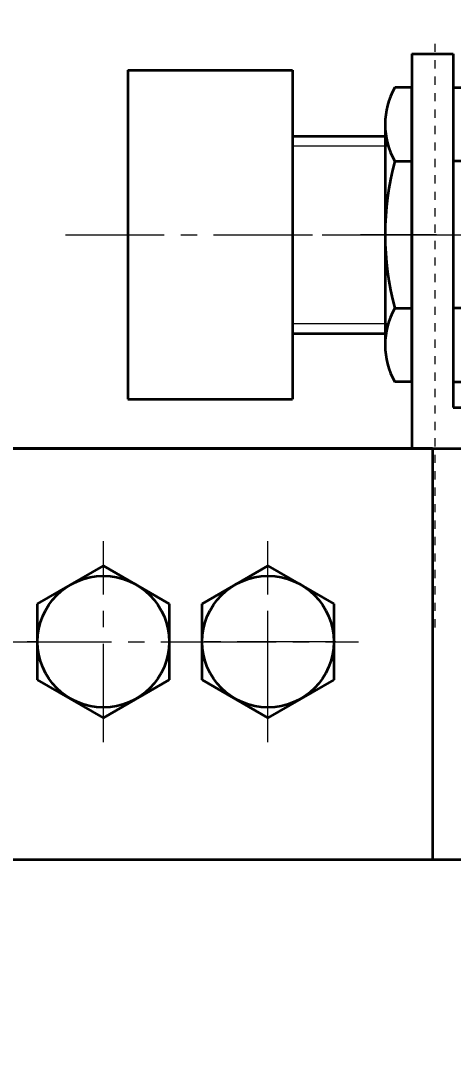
# Model space of a CAD drawing. Header units: millimetres. Extents: x -17820 to 17820, y -12600 to 12600.
# Drawn here: x -2124.4 to -2071.9, y 5782.9 to 5909.9 of the extents above; entities that cross this region are included whole.
import ezdxf

# ---------------------------------------------------------------- set-up
doc = ezdxf.new("R2010")
doc.units = ezdxf.units.MM
doc.linetypes.add('点画线', pattern=[18, 12, -2, 2, -2])
doc.linetypes.add('虚线', pattern=[2, 1, -1])
doc.layers.get('0').update_dxf_attribs({"lineweight": 35})
for name, color, linetype, lineweight in [('EB0_1_1_1_1_1_1_1_1_1_1_1_1_1_1_1_1_1_1_1_1_1', 7, 'Continuous', 35), ('EB0_1_1_1_1_1_1_1_1_1_1_1_1_1_1_1_1_1_1_1_1_1_1_1_1_1_1_1_1_1_1_1_1', 7, 'Continuous', 35), ('中心线层', 1, '点画线', 18), ('尺寸线层', 3, 'Continuous', 18), ('细实线层', 2, 'Continuous', 18), ('虚线层', 6, '虚线', 18)]:
    doc.layers.add(name, color=color, linetype=linetype, lineweight=lineweight)
doc.styles.add('机械', font='isocp', dxfattribs={"width": 0.667, "bigfont": 'gbcbig.shx'})
doc.dimstyles.new('标准', dxfattribs={"dimscale": 60, "dimtxt": 4, "dimasz": 3, "dimexe": 1, "dimexo": 0, "dimgap": 0.76128, "dimtad": 1, "dimdec": 1, "dimdsep": 46, "dimtxsty": '机械', "dimblk": '_CAXARROW', "dimcen": 0, "dimdle": 4, "dimclrt": 2, "dimaunit": 1, "dimazin": 2, "dimtfac": 0.707107, "dimtdec": 3, "dimtmove": 0, "dimatfit": 3, "dimfxl": 0, "dimfrac": 2, "dimtolj": 1, "dimlwd": 18, "dimarcsym": 0})

# ---------------------------------------------------------------- blocks, each defined once
blk = doc.blocks.new('*X49')
at = {"layer": 'EB0_1_1_1_1_1_1_1_1_1_1_1_1_1_1_1_1_1_1_1_1_1_1_1_1_1_1_1_1_1_1_1_1'}
for p, q in [((0, 17.9), (-2.06, 17.9)), ((0, -17.9), (0, 17.9)), ((-3.26, 13.42), (-3.26, -13.42)), ((-2.06, 8.95), (0, 8.95)), ((-2.06, -8.95), (0, -8.95)), ((0, -17.9), (-2.06, -17.9))]:
    blk.add_line(p, q, dxfattribs=at)
for centre, radius, start, end in [((5.69, 13.42), 8.95, 150, 210), ((30.74, 0), 34, 164.7385, 195.2615), ((5.69, -13.42), 8.95, 150, 210)]:
    blk.add_arc(centre, radius, start, end, dxfattribs=at)
at = {"layer": '中心线层', "linetype": '点画线', "lineweight": 18}
blk.add_line((3, 0), (-6.26, 0), dxfattribs=at)
blk = doc.blocks.new('*X50')
at = {"layer": 'EB0_1_1_1_1_1_1_1_1_1_1_1_1_1_1_1_1_1_1_1_1_1_1_1_1_1_1_1_1_1_1_1_1'}
for p, q in [((0, 17.9), (2.06, 17.9)), ((0, 17.9), (0, -17.9)), ((3.26, -13.42), (3.26, 13.42)), ((2.06, 8.95), (0, 8.95)), ((2.06, -8.95), (0, -8.95)), ((0, -17.9), (2.06, -17.9))]:
    blk.add_line(p, q, dxfattribs=at)
for centre, radius, start, end in [((-5.69, 13.42), 8.95, 330, 30), ((-30.74, 0), 34, 344.7385, 15.2615), ((-5.69, -13.42), 8.95, 330, 30)]:
    blk.add_arc(centre, radius, start, end, dxfattribs=at)
at = {"layer": '中心线层', "linetype": '点画线', "lineweight": 18}
blk.add_line((-3, 0), (6.26, 0), dxfattribs=at)
blk = doc.blocks.new('*X111')
at = {"layer": 'EB0_1_1_1_1_1_1_1_1_1_1_1_1_1_1_1_1_1_1_1_1_1'}
for p, q in [((0, 17.9), (-2.06, 17.9)), ((0, -17.9), (0, 17.9)), ((-3.26, 13.42), (-3.26, -13.42)), ((-2.06, 8.95), (0, 8.95)), ((-2.06, -8.95), (0, -8.95)), ((0, -17.9), (-2.06, -17.9))]:
    blk.add_line(p, q, dxfattribs=at)
for centre, radius, start, end in [((5.69, 13.42), 8.95, 150, 210), ((30.74, 0), 34, 164.7385, 195.2615), ((5.69, -13.42), 8.95, 150, 210)]:
    blk.add_arc(centre, radius, start, end, dxfattribs=at)
at = {"layer": '中心线层', "linetype": '点画线', "lineweight": 18}
blk.add_line((3, 0), (-6.26, 0), dxfattribs=at)
blk = doc.blocks.new('*X112')
at = {"layer": 'EB0_1_1_1_1_1_1_1_1_1_1_1_1_1_1_1_1_1_1_1_1_1'}
for p, q in [((0, 17.9), (2.06, 17.9)), ((0, 17.9), (0, -17.9)), ((3.26, -13.42), (3.26, 13.42)), ((2.06, 8.95), (0, 8.95)), ((2.06, -8.95), (0, -8.95)), ((0, -17.9), (2.06, -17.9))]:
    blk.add_line(p, q, dxfattribs=at)
for centre, radius, start, end in [((-5.69, 13.42), 8.95, 330, 30), ((-30.74, 0), 34, 344.7385, 15.2615), ((-5.69, -13.42), 8.95, 330, 30)]:
    blk.add_arc(centre, radius, start, end, dxfattribs=at)
at = {"layer": '中心线层', "linetype": '点画线', "lineweight": 18}
blk.add_line((-3, 0), (6.26, 0), dxfattribs=at)
blk = doc.blocks.new('*X152')
at = {"layer": 'EB0_1_1_1_1_1_1_1_1_1_1_1_1_1_1_1_1_1_1_1_1_1'}
for p, q in [((-8, 4.62), (0, 9.24)), ((0, 9.24), (8, 4.62)), ((-8, -4.62), (-8, 4.62)), ((8, 4.62), (8, -4.62)), ((0, -9.24), (-8, -4.62)), ((8, -4.62), (0, -9.24))]:
    blk.add_line(p, q, dxfattribs=at)
blk.add_circle((0, 0), 8, dxfattribs=at)
at = {"layer": '中心线层', "linetype": '点画线', "lineweight": 18}
for p, q in [((0, -12.24), (0, 12.24)), ((-11, 0), (11, 0))]:
    blk.add_line(p, q, dxfattribs=at)
blk = doc.blocks.new('*X153')
at = {"layer": 'EB0_1_1_1_1_1_1_1_1_1_1_1_1_1_1_1_1_1_1_1_1_1'}
for p, q in [((-8, 4.62), (0, 9.24)), ((0, 9.24), (8, 4.62)), ((-8, -4.62), (-8, 4.62)), ((8, 4.62), (8, -4.62)), ((0, -9.24), (-8, -4.62)), ((8, -4.62), (0, -9.24))]:
    blk.add_line(p, q, dxfattribs=at)
blk.add_circle((0, 0), 8, dxfattribs=at)
at = {"layer": '中心线层', "linetype": '点画线', "lineweight": 18}
for p, q in [((0, -12.24), (0, 12.24)), ((-11, 0), (11, 0))]:
    blk.add_line(p, q, dxfattribs=at)
blk = doc.blocks.new('*X154')
at = {"layer": 'EB0_1_1_1_1_1_1_1_1_1_1_1_1_1_1_1_1_1_1_1_1_1_1_1_1_1_1_1_1_1_1_1_1'}
for p, q in [((-8, 4.62), (0, 9.24)), ((0, 9.24), (8, 4.62)), ((-8, -4.62), (-8, 4.62)), ((8, 4.62), (8, -4.62)), ((0, -9.24), (-8, -4.62)), ((8, -4.62), (0, -9.24))]:
    blk.add_line(p, q, dxfattribs=at)
blk.add_circle((0, 0), 8, dxfattribs=at)
at = {"layer": '中心线层', "linetype": '点画线', "lineweight": 18}
for p, q in [((0, -12.24), (0, 12.24)), ((-11, 0), (11, 0))]:
    blk.add_line(p, q, dxfattribs=at)
blk = doc.blocks.new('*X155')
at = {"layer": 'EB0_1_1_1_1_1_1_1_1_1_1_1_1_1_1_1_1_1_1_1_1_1_1_1_1_1_1_1_1_1_1_1_1'}
for p, q in [((-8, 4.62), (0, 9.24)), ((0, 9.24), (8, 4.62)), ((-8, -4.62), (-8, 4.62)), ((8, 4.62), (8, -4.62)), ((0, -9.24), (-8, -4.62)), ((8, -4.62), (0, -9.24))]:
    blk.add_line(p, q, dxfattribs=at)
blk.add_circle((0, 0), 8, dxfattribs=at)
at = {"layer": '中心线层', "linetype": '点画线', "lineweight": 18}
for p, q in [((0, -12.24), (0, 12.24)), ((-11, 0), (11, 0))]:
    blk.add_line(p, q, dxfattribs=at)
blk = doc.blocks.new('*X187')
at = {"layer": '尺寸线层', "linetype": 'Continuous', "lineweight": 18}
for points in [[(-13088.07, 9940.27), (-12908.07, 9962.77), (-12908.07, 9917.77)], [(561.93, 9940.27), (381.93, 9962.77), (381.93, 9917.77)]]:
    blk.add_hatch(color=0, dxfattribs=at).paths.add_polyline_path(points, flags=0)
at = {"layer": '尺寸线层', "color": 0, "linetype": 'Continuous'}
for p, q in [((-13088.07, 6052.92), (-13088.07, 10000.27)), ((561.93, 5097.92), (561.93, 10000.27))]:
    blk.add_line(p, q, dxfattribs=at)
at = {"layer": '尺寸线层', "color": 0, "linetype": 'Continuous', "lineweight": 18}
blk.add_line((-13088.07, 9940.27), (561.93, 9940.27), dxfattribs=at)
at = {"layer": '尺寸线层', "color": 2, "insert": (-6263.07, 10105.95), "char_height": 240, "width": 1088.544, "attachment_point": 5, "line_spacing_factor": 0.939812, "style": '机械'}
blk.add_mtext('\\T1.1;13650', dxfattribs=at)
blk = doc.blocks.new('_CAXARROW')
blk.add_hatch(color=2).paths.add_polyline_path([(0, 0), (-1, 0.125), (-1, -0.125)], flags=0)

msp = doc.modelspace()

# ---------------------------------------------------------------- linework, layer by layer
at = {"layer": 'EB0_1_1_1_1_1_1_1_1_1_1_1_1_1_1_1_1_1_1_1_1_1', "color": 7, "linetype": 'Continuous', "lineweight": 35}
for p, q in [((-2076.9, 5905.92), (-2071.9, 5905.92)), ((-2111.42, 5903.92), (-2111.42, 5863.92)), ((-2111.42, 5903.92), (-2091.42, 5903.92)), ((-2091.42, 5903.92), (-2091.42, 5863.92)), ((-2111.42, 5863.92), (-2091.42, 5863.92)), ((-2071.9, 5862.92), (-1996.9, 5862.92)), ((-2074.39, 5857.92), (-2134.39, 5857.92)), ((-2076.9, 5857.92), (-1996.9, 5857.92))]:
    msp.add_line(p, q, dxfattribs=at)
at = {"layer": 'EB0_1_1_1_1_1_1_1_1_1_1_1_1_1_1_1_1_1_1_1_1_1'}
msp.add_line((-2194.31, 5857.92), (-1318.07, 5857.92), dxfattribs=at)
at = {"layer": 'EB0_1_1_1_1_1_1_1_1_1_1_1_1_1_1_1_1_1_1_1_1_1', "linetype": 'Continuous', "lineweight": 35}
for p, q in [((-2074.39, 5857.92), (-2074.39, 5807.92)), ((-2186.61, 5807.92), (-1318.07, 5807.92))]:
    msp.add_line(p, q, dxfattribs=at)
at = {"layer": 'EB0_1_1_1_1_1_1_1_1_1_1_1_1_1_1_1_1_1_1_1_1_1', "color": 7, "linetype": 'Continuous', "lineweight": 35}
for centre in [(-2115.89, 5834.42), (-2094.39, 5834.42)]:
    msp.add_circle(centre, 5.25, dxfattribs=at)
at = {"layer": 'EB0_1_1_1_1_1_1_1_1_1_1_1_1_1_1_1_1_1_1_1_1_1_1_1_1_1_1_1_1_1_1_1_1', "color": 7, "linetype": 'Continuous', "lineweight": 35}
for p, q in [((-2076.9, 5905.92), (-2071.9, 5905.92)), ((-2071.9, 5905.92), (-2071.9, 5862.92)), ((-2111.42, 5903.92), (-2111.42, 5863.92)), ((-2111.42, 5903.92), (-2091.42, 5903.92)), ((-2091.42, 5903.92), (-2091.42, 5863.92)), ((-2111.42, 5863.92), (-2091.42, 5863.92)), ((-2071.9, 5862.92), (-1996.9, 5862.92)), ((-2074.39, 5857.92), (-2134.39, 5857.92)), ((-2076.9, 5857.92), (-1996.9, 5857.92))]:
    msp.add_line(p, q, dxfattribs=at)
at = {"layer": 'EB0_1_1_1_1_1_1_1_1_1_1_1_1_1_1_1_1_1_1_1_1_1_1_1_1_1_1_1_1_1_1_1_1'}
msp.add_line((-2194.31, 5857.92), (-1318.07, 5857.92), dxfattribs=at)
at = {"layer": 'EB0_1_1_1_1_1_1_1_1_1_1_1_1_1_1_1_1_1_1_1_1_1_1_1_1_1_1_1_1_1_1_1_1', "linetype": 'Continuous', "lineweight": 35}
for p, q in [((-2074.39, 5857.92), (-2074.39, 5807.92)), ((-2186.61, 5807.92), (-1318.07, 5807.92))]:
    msp.add_line(p, q, dxfattribs=at)
at = {"layer": '中心线层', "color": 1, "linetype": '点画线', "lineweight": 18}
for p, q in [((-2119, 5883.92), (-2021.69, 5883.92)), ((-2114.39, 5826.17), (-2114.39, 5842.67)), ((-2107.64, 5834.42), (-2124.14, 5834.42))]:
    msp.add_line(p, q, dxfattribs=at)
at = {"layer": '虚线层', "linetype": '虚线', "lineweight": 18}
msp.add_line((-2074.07, 5836.16), (-2074.07, 5907.63), dxfattribs=at)

# ---------------------------------------------------------------- next in the draw order: wipeouts: each hides what was drawn before it
at = {"linetype": 'Continuous', "lineweight": 35}
for points in [[(-2122.39, 5834.42), (-2122.39, 5829.8), (-2122.39, 5829.8), (-2118.39, 5827.49), (-2118.39, 5827.49), (-2114.39, 5825.18), (-2114.39, 5825.18), (-2110.39, 5827.49), (-2110.39, 5827.49), (-2106.39, 5829.8), (-2106.39, 5829.8), (-2106.39, 5834.42), (-2106.39, 5834.42), (-2106.39, 5839.04), (-2106.39, 5839.04), (-2110.39, 5841.35), (-2110.39, 5841.35), (-2114.39, 5843.66), (-2114.39, 5843.66), (-2118.39, 5841.35), (-2118.39, 5841.35), (-2122.39, 5839.04), (-2122.39, 5839.04)], [(-2102.39, 5834.42), (-2102.39, 5829.8), (-2102.39, 5829.8), (-2098.39, 5827.49), (-2098.39, 5827.49), (-2094.39, 5825.18), (-2094.39, 5825.18), (-2090.39, 5827.49), (-2090.39, 5827.49), (-2086.39, 5829.8), (-2086.39, 5829.8), (-2086.39, 5834.42), (-2086.39, 5834.42), (-2086.39, 5839.04), (-2086.39, 5839.04), (-2090.39, 5841.35), (-2090.39, 5841.35), (-2094.39, 5843.66), (-2094.39, 5843.66), (-2098.39, 5841.35), (-2098.39, 5841.35), (-2102.39, 5839.04), (-2102.39, 5839.04)]]:
    msp.add_wipeout(points, dxfattribs=at).dxf.layer = 'EB0_1_1_1_1_1_1_1_1_1_1_1_1_1_1_1_1_1_1_1_1_1'
at = {"color": 7, "linetype": 'Continuous', "lineweight": 35}
msp.add_wipeout([(-2076.9, 5883.92), (-2076.9, 5874.97), (-2076.9, 5874.97), (-2076.9, 5866.02), (-2076.9, 5866.02), (-2078.96, 5866.02), (-2080.16, 5870.5), (-2080.16, 5870.34), (-2080.15, 5870.18), (-2080.15, 5870.03), (-2080.14, 5869.87), (-2080.13, 5869.72), (-2080.11, 5869.56), (-2080.09, 5869.41), (-2080.07, 5869.25), (-2080.05, 5869.1), (-2080.02, 5868.94), (-2079.99, 5868.79), (-2079.96, 5868.64), (-2079.93, 5868.48), (-2079.89, 5868.33), (-2079.85, 5868.18), (-2079.81, 5868.03), (-2079.77, 5867.88), (-2079.72, 5867.73), (-2079.67, 5867.58), (-2079.62, 5867.44), (-2079.56, 5867.29), (-2079.51, 5867.14), (-2079.45, 5867), (-2079.39, 5866.86), (-2079.32, 5866.71), (-2079.25, 5866.57), (-2079.18, 5866.43), (-2079.11, 5866.3), (-2079.04, 5866.16), (-2078.96, 5866.02), (-2080.16, 5870.5), (-2080.16, 5883.92), (-2080.16, 5883.92), (-2080.16, 5897.34), (-2078.96, 5901.82), (-2079.04, 5901.68), (-2079.11, 5901.54), (-2079.18, 5901.41), (-2079.25, 5901.27), (-2079.32, 5901.13), (-2079.39, 5900.98), (-2079.45, 5900.84), (-2079.51, 5900.7), (-2079.56, 5900.55), (-2079.62, 5900.4), (-2079.67, 5900.26), (-2079.72, 5900.11), (-2079.77, 5899.96), (-2079.81, 5899.81), (-2079.85, 5899.66), (-2079.89, 5899.51), (-2079.93, 5899.36), (-2079.96, 5899.2), (-2079.99, 5899.05), (-2080.02, 5898.9), (-2080.05, 5898.74), (-2080.07, 5898.59), (-2080.09, 5898.43), (-2080.11, 5898.28), (-2080.13, 5898.12), (-2080.14, 5897.97), (-2080.15, 5897.81), (-2080.15, 5897.66), (-2080.16, 5897.5), (-2080.16, 5897.34), (-2078.96, 5901.82), (-2076.9, 5901.82), (-2076.9, 5901.82), (-2076.9, 5892.87), (-2076.9, 5892.87)], dxfattribs=at).dxf.layer = 'EB0_1_1_1_1_1_1_1_1_1_1_1_1_1_1_1_1_1_1_1_1_1_1_1_1_1_1_1_1_1_1_1_1'

# ---------------------------------------------------------------- next in the draw order: linework, layer by layer
at = {"layer": 'EB0_1_1_1_1_1_1_1_1_1_1_1_1_1_1_1_1_1_1_1_1_1_1_1_1_1_1_1_1_1_1_1_1', "color": 7, "linetype": 'Continuous', "lineweight": 35}
for p, q in [((-2076.9, 5905.92), (-2076.9, 5857.92)), ((-2091.42, 5895.92), (-2080.05, 5895.92)), ((-2091.42, 5871.92), (-2080.05, 5871.92))]:
    msp.add_line(p, q, dxfattribs=at)
for centre in [(-2115.89, 5834.42), (-2094.39, 5834.42)]:
    msp.add_circle(centre, 5.25, dxfattribs=at)
at = {"layer": '中心线层', "color": 1, "linetype": '点画线', "lineweight": 18}
for p, q in [((-2087.81, 5883.92), (-2060.46, 5883.92)), ((-2114.39, 5826.17), (-2114.39, 5842.67)), ((-2094.39, 5826.17), (-2094.39, 5842.67)), ((-2107.64, 5834.42), (-2124.14, 5834.42)), ((-2086.14, 5834.42), (-2102.64, 5834.42))]:
    msp.add_line(p, q, dxfattribs=at)
at = {"layer": '细实线层', "color": 7, "linetype": 'Continuous', "lineweight": 18}
for p, q in [((-2091.42, 5894.72), (-2079.77, 5894.72)), ((-2091.42, 5873.12), (-2079.77, 5873.12))]:
    msp.add_line(p, q, dxfattribs=at)

# ---------------------------------------------------------------- next in the draw order: block references
at = {"layer": 'EB0_1_1_1_1_1_1_1_1_1_1_1_1_1_1_1_1_1_1_1_1_1', "linetype": 'Continuous', "lineweight": 35}
for name, p in [('*X152', (-2114.39, 5834.42)), ('*X153', (-2094.39, 5834.42))]:
    msp.add_blockref(name, p, dxfattribs=at)
at = {"layer": 'EB0_1_1_1_1_1_1_1_1_1_1_1_1_1_1_1_1_1_1_1_1_1_1_1_1_1_1_1_1_1_1_1_1', "color": 7, "linetype": 'Continuous', "lineweight": 35}
msp.add_blockref('*X49', (-2076.9, 5883.92), dxfattribs=at)

# ---------------------------------------------------------------- next in the draw order: wipeouts: each hides what was drawn before it
at = {"color": 7, "linetype": 'Continuous', "lineweight": 35}
msp.add_wipeout([(-2068.64, 5883.92), (-2068.64, 5870.5), (-2069.84, 5866.02), (-2069.76, 5866.16), (-2069.69, 5866.3), (-2069.61, 5866.43), (-2069.54, 5866.57), (-2069.48, 5866.71), (-2069.41, 5866.86), (-2069.35, 5867), (-2069.29, 5867.14), (-2069.23, 5867.29), (-2069.18, 5867.44), (-2069.13, 5867.58), (-2069.08, 5867.73), (-2069.03, 5867.88), (-2068.99, 5868.03), (-2068.94, 5868.18), (-2068.91, 5868.33), (-2068.87, 5868.48), (-2068.83, 5868.64), (-2068.8, 5868.79), (-2068.78, 5868.94), (-2068.75, 5869.1), (-2068.73, 5869.25), (-2068.71, 5869.41), (-2068.69, 5869.56), (-2068.67, 5869.72), (-2068.66, 5869.87), (-2068.65, 5870.03), (-2068.64, 5870.18), (-2068.64, 5870.34), (-2068.64, 5870.5), (-2069.84, 5866.02), (-2071.9, 5866.02), (-2071.9, 5866.02), (-2071.9, 5874.97), (-2071.9, 5874.97), (-2071.9, 5883.92), (-2071.9, 5883.92), (-2071.9, 5892.87), (-2071.9, 5892.87), (-2071.9, 5901.82), (-2071.9, 5901.82), (-2069.84, 5901.82), (-2068.64, 5897.34), (-2068.64, 5897.5), (-2068.64, 5897.66), (-2068.65, 5897.81), (-2068.66, 5897.97), (-2068.67, 5898.12), (-2068.69, 5898.28), (-2068.71, 5898.43), (-2068.73, 5898.59), (-2068.75, 5898.74), (-2068.78, 5898.9), (-2068.8, 5899.05), (-2068.83, 5899.2), (-2068.87, 5899.36), (-2068.91, 5899.51), (-2068.94, 5899.66), (-2068.99, 5899.81), (-2069.03, 5899.96), (-2069.08, 5900.11), (-2069.13, 5900.26), (-2069.18, 5900.4), (-2069.23, 5900.55), (-2069.29, 5900.7), (-2069.35, 5900.84), (-2069.41, 5900.98), (-2069.48, 5901.13), (-2069.54, 5901.27), (-2069.61, 5901.41), (-2069.69, 5901.54), (-2069.76, 5901.68), (-2069.84, 5901.82), (-2068.64, 5897.34)], dxfattribs=at).dxf.layer = 'EB0_1_1_1_1_1_1_1_1_1_1_1_1_1_1_1_1_1_1_1_1_1_1_1_1_1_1_1_1_1_1_1_1'
at = {"linetype": 'Continuous', "lineweight": 35}
for points in [[(-2122.39, 5834.42), (-2122.39, 5829.8), (-2122.39, 5829.8), (-2118.39, 5827.49), (-2118.39, 5827.49), (-2114.39, 5825.18), (-2114.39, 5825.18), (-2110.39, 5827.49), (-2110.39, 5827.49), (-2106.39, 5829.8), (-2106.39, 5829.8), (-2106.39, 5834.42), (-2106.39, 5834.42), (-2106.39, 5839.04), (-2106.39, 5839.04), (-2110.39, 5841.35), (-2110.39, 5841.35), (-2114.39, 5843.66), (-2114.39, 5843.66), (-2118.39, 5841.35), (-2118.39, 5841.35), (-2122.39, 5839.04), (-2122.39, 5839.04)], [(-2102.39, 5834.42), (-2102.39, 5829.8), (-2102.39, 5829.8), (-2098.39, 5827.49), (-2098.39, 5827.49), (-2094.39, 5825.18), (-2094.39, 5825.18), (-2090.39, 5827.49), (-2090.39, 5827.49), (-2086.39, 5829.8), (-2086.39, 5829.8), (-2086.39, 5834.42), (-2086.39, 5834.42), (-2086.39, 5839.04), (-2086.39, 5839.04), (-2090.39, 5841.35), (-2090.39, 5841.35), (-2094.39, 5843.66), (-2094.39, 5843.66), (-2098.39, 5841.35), (-2098.39, 5841.35), (-2102.39, 5839.04), (-2102.39, 5839.04)]]:
    msp.add_wipeout(points, dxfattribs=at).dxf.layer = 'EB0_1_1_1_1_1_1_1_1_1_1_1_1_1_1_1_1_1_1_1_1_1_1_1_1_1_1_1_1_1_1_1_1'

# ---------------------------------------------------------------- next in the draw order: linework, layer by layer
at = {"layer": 'EB0_1_1_1_1_1_1_1_1_1_1_1_1_1_1_1_1_1_1_1_1_1', "color": 7, "linetype": 'Continuous', "lineweight": 35}
msp.add_line((-2071.9, 5905.92), (-2071.9, 5862.92), dxfattribs=at)
at = {"layer": '中心线层', "color": 1, "linetype": '点画线', "lineweight": 18}
for p, q in [((-2119, 5883.92), (-2021.69, 5883.92)), ((-2094.39, 5826.17), (-2094.39, 5842.67)), ((-2086.14, 5834.42), (-2102.64, 5834.42))]:
    msp.add_line(p, q, dxfattribs=at)

# ---------------------------------------------------------------- next in the draw order: block references
at = {"layer": 'EB0_1_1_1_1_1_1_1_1_1_1_1_1_1_1_1_1_1_1_1_1_1_1_1_1_1_1_1_1_1_1_1_1', "color": 7, "linetype": 'Continuous', "lineweight": 35}
msp.add_blockref('*X50', (-2071.9, 5883.92), dxfattribs=at)
at = {"layer": 'EB0_1_1_1_1_1_1_1_1_1_1_1_1_1_1_1_1_1_1_1_1_1_1_1_1_1_1_1_1_1_1_1_1', "linetype": 'Continuous', "lineweight": 35}
for name, p in [('*X154', (-2114.39, 5834.42)), ('*X155', (-2094.39, 5834.42))]:
    msp.add_blockref(name, p, dxfattribs=at)

# ---------------------------------------------------------------- next in the draw order: wipeouts: each hides what was drawn before it
at = {"color": 7, "linetype": 'Continuous', "lineweight": 35}
msp.add_wipeout([(-2076.9, 5883.92), (-2076.9, 5874.97), (-2076.9, 5874.97), (-2076.9, 5866.02), (-2076.9, 5866.02), (-2078.96, 5866.02), (-2080.16, 5870.5), (-2080.16, 5870.34), (-2080.15, 5870.18), (-2080.15, 5870.03), (-2080.14, 5869.87), (-2080.13, 5869.72), (-2080.11, 5869.56), (-2080.09, 5869.41), (-2080.07, 5869.25), (-2080.05, 5869.1), (-2080.02, 5868.94), (-2079.99, 5868.79), (-2079.96, 5868.64), (-2079.93, 5868.48), (-2079.89, 5868.33), (-2079.85, 5868.18), (-2079.81, 5868.03), (-2079.77, 5867.88), (-2079.72, 5867.73), (-2079.67, 5867.58), (-2079.62, 5867.44), (-2079.56, 5867.29), (-2079.51, 5867.14), (-2079.45, 5867), (-2079.39, 5866.86), (-2079.32, 5866.71), (-2079.25, 5866.57), (-2079.18, 5866.43), (-2079.11, 5866.3), (-2079.04, 5866.16), (-2078.96, 5866.02), (-2080.16, 5870.5), (-2080.16, 5883.92), (-2080.16, 5883.92), (-2080.16, 5897.34), (-2078.96, 5901.82), (-2079.04, 5901.68), (-2079.11, 5901.54), (-2079.18, 5901.41), (-2079.25, 5901.27), (-2079.32, 5901.13), (-2079.39, 5900.98), (-2079.45, 5900.84), (-2079.51, 5900.7), (-2079.56, 5900.55), (-2079.62, 5900.4), (-2079.67, 5900.26), (-2079.72, 5900.11), (-2079.77, 5899.96), (-2079.81, 5899.81), (-2079.85, 5899.66), (-2079.89, 5899.51), (-2079.93, 5899.36), (-2079.96, 5899.2), (-2079.99, 5899.05), (-2080.02, 5898.9), (-2080.05, 5898.74), (-2080.07, 5898.59), (-2080.09, 5898.43), (-2080.11, 5898.28), (-2080.13, 5898.12), (-2080.14, 5897.97), (-2080.15, 5897.81), (-2080.15, 5897.66), (-2080.16, 5897.5), (-2080.16, 5897.34), (-2078.96, 5901.82), (-2076.9, 5901.82), (-2076.9, 5901.82), (-2076.9, 5892.87), (-2076.9, 5892.87)], dxfattribs=at).dxf.layer = 'EB0_1_1_1_1_1_1_1_1_1_1_1_1_1_1_1_1_1_1_1_1_1'

# ---------------------------------------------------------------- next in the draw order: linework, layer by layer
at = {"layer": 'EB0_1_1_1_1_1_1_1_1_1_1_1_1_1_1_1_1_1_1_1_1_1', "color": 7, "linetype": 'Continuous', "lineweight": 35}
for p, q in [((-2076.9, 5905.92), (-2076.9, 5857.92)), ((-2091.42, 5895.92), (-2080.05, 5895.92)), ((-2091.42, 5871.92), (-2080.05, 5871.92))]:
    msp.add_line(p, q, dxfattribs=at)
at = {"layer": '中心线层', "color": 1, "linetype": '点画线', "lineweight": 18}
msp.add_line((-2087.81, 5883.92), (-2060.46, 5883.92), dxfattribs=at)
at = {"layer": '细实线层', "color": 7, "linetype": 'Continuous', "lineweight": 18}
for p, q in [((-2091.42, 5894.72), (-2079.77, 5894.72)), ((-2091.42, 5873.12), (-2079.77, 5873.12))]:
    msp.add_line(p, q, dxfattribs=at)

# ---------------------------------------------------------------- next in the draw order: block references
at = {"layer": 'EB0_1_1_1_1_1_1_1_1_1_1_1_1_1_1_1_1_1_1_1_1_1', "color": 7, "linetype": 'Continuous', "lineweight": 35}
msp.add_blockref('*X111', (-2076.9, 5883.92), dxfattribs=at)

# ---------------------------------------------------------------- next in the draw order: wipeouts: each hides what was drawn before it
at = {"color": 7, "linetype": 'Continuous', "lineweight": 35}
msp.add_wipeout([(-2068.64, 5883.92), (-2068.64, 5870.5), (-2069.84, 5866.02), (-2069.76, 5866.16), (-2069.69, 5866.3), (-2069.61, 5866.43), (-2069.54, 5866.57), (-2069.48, 5866.71), (-2069.41, 5866.86), (-2069.35, 5867), (-2069.29, 5867.14), (-2069.23, 5867.29), (-2069.18, 5867.44), (-2069.13, 5867.58), (-2069.08, 5867.73), (-2069.03, 5867.88), (-2068.99, 5868.03), (-2068.94, 5868.18), (-2068.91, 5868.33), (-2068.87, 5868.48), (-2068.83, 5868.64), (-2068.8, 5868.79), (-2068.78, 5868.94), (-2068.75, 5869.1), (-2068.73, 5869.25), (-2068.71, 5869.41), (-2068.69, 5869.56), (-2068.67, 5869.72), (-2068.66, 5869.87), (-2068.65, 5870.03), (-2068.64, 5870.18), (-2068.64, 5870.34), (-2068.64, 5870.5), (-2069.84, 5866.02), (-2071.9, 5866.02), (-2071.9, 5866.02), (-2071.9, 5874.97), (-2071.9, 5874.97), (-2071.9, 5883.92), (-2071.9, 5883.92), (-2071.9, 5892.87), (-2071.9, 5892.87), (-2071.9, 5901.82), (-2071.9, 5901.82), (-2069.84, 5901.82), (-2068.64, 5897.34), (-2068.64, 5897.5), (-2068.64, 5897.66), (-2068.65, 5897.81), (-2068.66, 5897.97), (-2068.67, 5898.12), (-2068.69, 5898.28), (-2068.71, 5898.43), (-2068.73, 5898.59), (-2068.75, 5898.74), (-2068.78, 5898.9), (-2068.8, 5899.05), (-2068.83, 5899.2), (-2068.87, 5899.36), (-2068.91, 5899.51), (-2068.94, 5899.66), (-2068.99, 5899.81), (-2069.03, 5899.96), (-2069.08, 5900.11), (-2069.13, 5900.26), (-2069.18, 5900.4), (-2069.23, 5900.55), (-2069.29, 5900.7), (-2069.35, 5900.84), (-2069.41, 5900.98), (-2069.48, 5901.13), (-2069.54, 5901.27), (-2069.61, 5901.41), (-2069.69, 5901.54), (-2069.76, 5901.68), (-2069.84, 5901.82), (-2068.64, 5897.34)], dxfattribs=at).dxf.layer = 'EB0_1_1_1_1_1_1_1_1_1_1_1_1_1_1_1_1_1_1_1_1_1'

# ---------------------------------------------------------------- next in the draw order: block references
at = {"layer": 'EB0_1_1_1_1_1_1_1_1_1_1_1_1_1_1_1_1_1_1_1_1_1', "color": 7, "linetype": 'Continuous', "lineweight": 35}
msp.add_blockref('*X112', (-2071.9, 5883.92), dxfattribs=at)

# ---------------------------------------------------------------- next in the draw order: dimensions: what is measured, and where the dimension line sits
at = {"layer": '尺寸线层'}
dim = msp.add_linear_dim(base=(561.93, 9940.27), p1=(-13088.07, 6052.92), p2=(561.93, 5097.92), dimstyle='标准', override={"dimsah": 1, "dimtfill": 1, "dimtzin": 8}, dxfattribs=at)
dim.commit()
dim.dimension.update_dxf_attribs({"geometry": '*X187', "text_midpoint": (-6263.07, 9940.27)})

doc.saveas('drawing.dxf')
